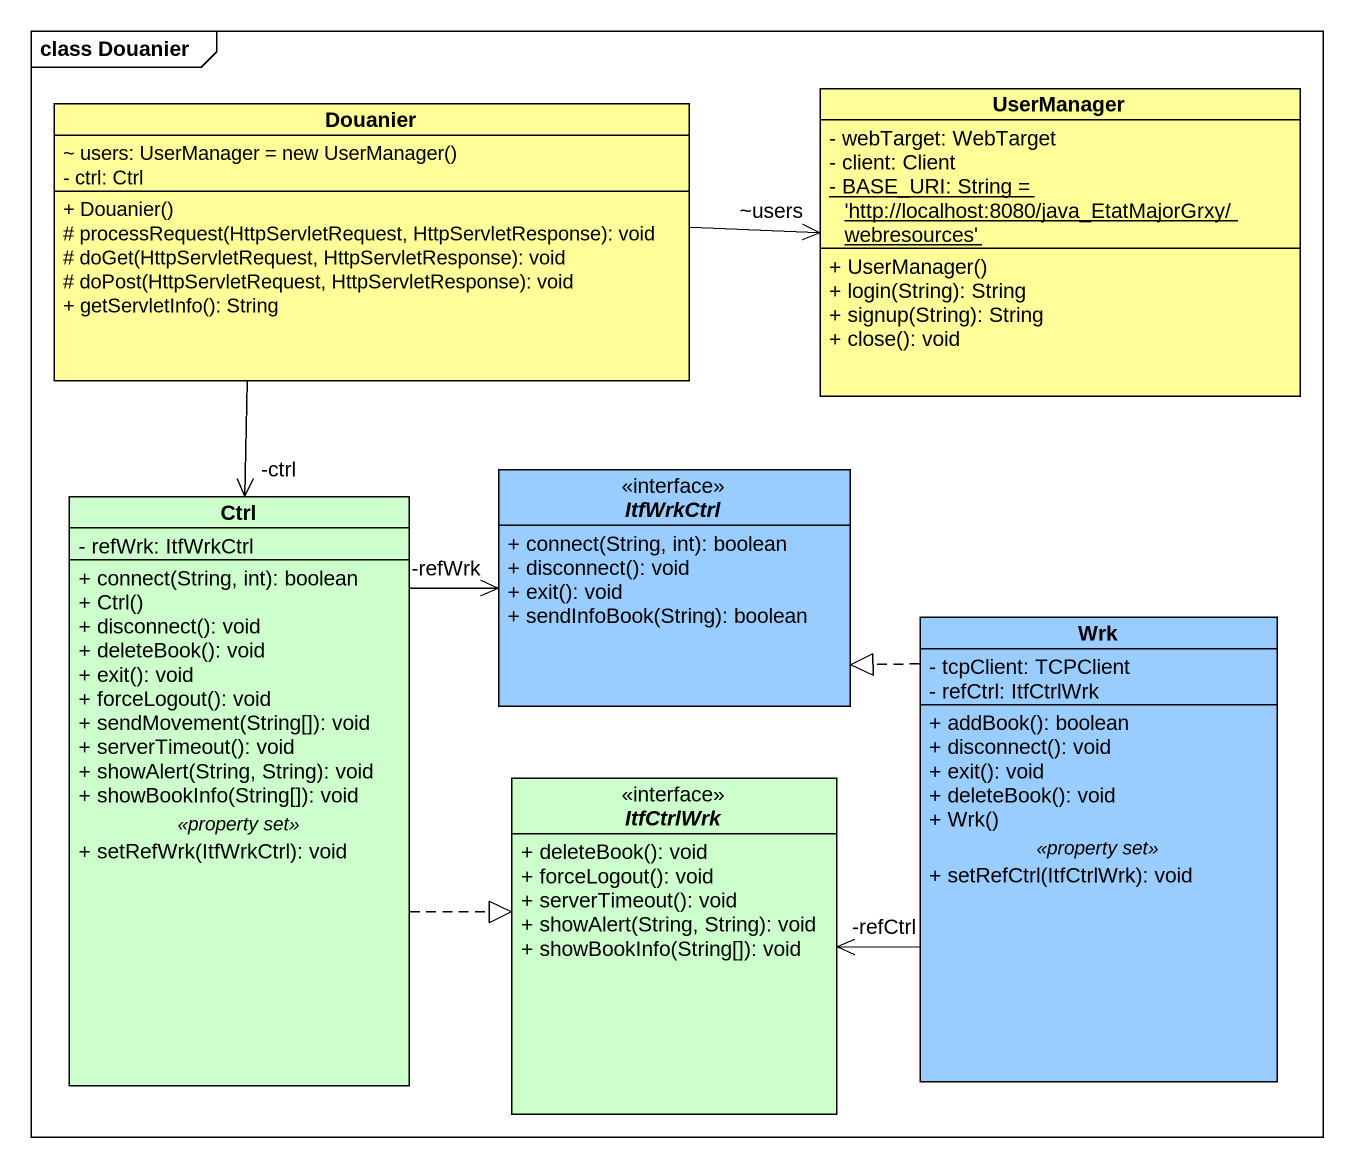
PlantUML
@startuml
mainframe class Douanier
hide circle
hide empty members
skinparam classAttributeIconSize 0
class Douanier #FFFE99 {
  {field} ~ users: UserManager = new UserManager()
  - ctrl: Ctrl
  + Douanier()
  # processRequest(HttpServletRequest, HttpServletResponse): void
  # doGet(HttpServletRequest, HttpServletResponse): void
  # doPost(HttpServletRequest, HttpServletResponse): void
  + getServletInfo(): String
}
class UserManager #FFFE99 {
  - webTarget: WebTarget
  - client: Client
  {static} - BASE_URI: String = 'http://localhost:8080/java_EtatMajorGrxy/webresources'
  + UserManager()
  + login(String): String
  + signup(String): String
  + close(): void
}
interface ItfWrkCtrl #99CCFF {
  + connect(String, int): boolean
  + disconnect(): void
  + exit(): void
  + sendInfoBook(String): boolean
}
class Ctrl #CCFFCC {
  - refWrk: ItfWrkCtrl
  --
  + connect(String, int): boolean
  + Ctrl()
  + disconnect(): void
  + deleteBook(): void
  + exit(): void
  + forceLogout(): void
  + sendMovement(String[]): void
  + serverTimeout(): void
  + showAlert(String, String): void
  + showBookInfo(String[]): void
  .. <<property set>> ..
  + setRefWrk(ItfWrkCtrl): void
}
class Wrk #99CCFF {
  - tcpClient: TCPClient
  - refCtrl: ItfCtrlWrk
  --
  + addBook(): boolean
  + disconnect(): void
  + exit(): void
  + deleteBook(): void
  + Wrk()
  .. <<property set>> ..
  + setRefCtrl(ItfCtrlWrk): void
}
interface ItfCtrlWrk #CCFFCC {
  + deleteBook(): void
  + forceLogout(): void
  + serverTimeout(): void
  + showAlert(String, String): void
  + showBookInfo(String[]): void
}
Douanier -right-> "~users" UserManager
Douanier --> "-ctrl" Ctrl
Ctrl -right-> "-refWrk" ItfWrkCtrl
Ctrl .right.|> ItfCtrlWrk
Wrk .up.|> ItfWrkCtrl
Wrk -left-> "-refCtrl" ItfCtrlWrk
@enduml
